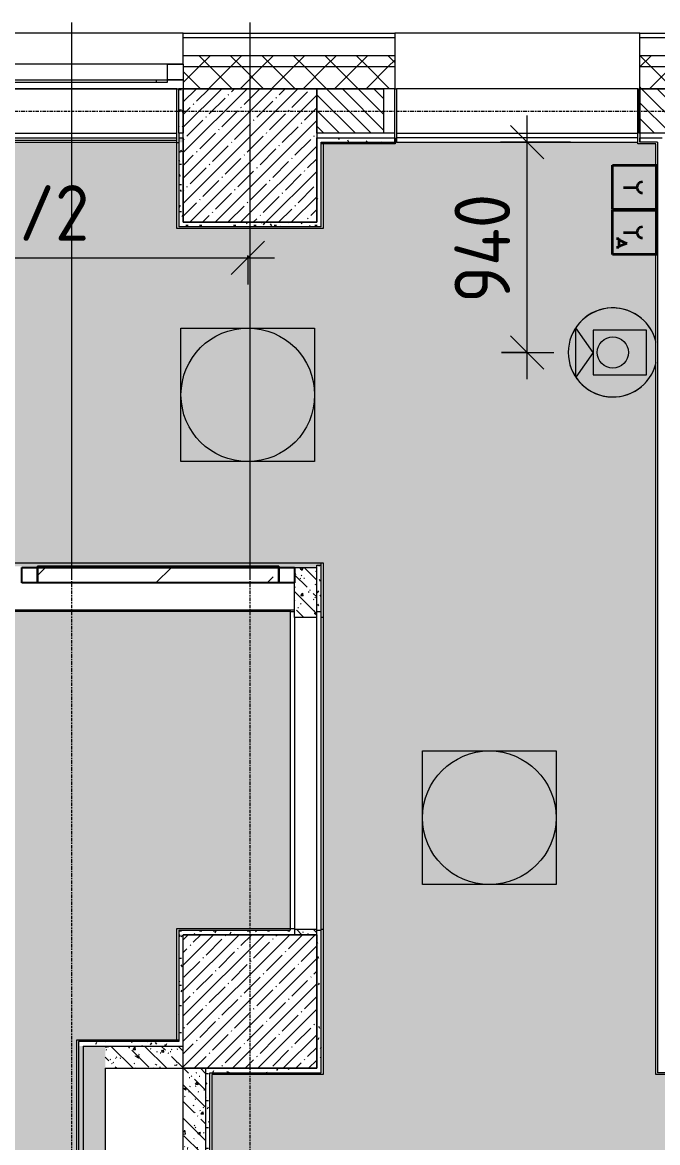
# Model space of a CAD drawing. Header units: millimetres. Extents: x 35928 to 232966, y -8553 to 29000.
# Drawn here: x 65438 to 68290, y 22366 to 27398 of the extents above; entities that cross this region are included whole.
import ezdxf

# ---------------------------------------------------------------- set-up
doc = ezdxf.new("R2010")
doc.units = ezdxf.units.MM
doc.linetypes.add('Осевая', pattern=[31.75, 6.35, -4.7625, 15.875, -4.7625])
for name, color, linetype, lineweight in [('A-ANNO-DIMS', 7, 'Continuous', 9), ('A-ANNO-DIMS-100', 7, 'Continuous', 9), ('A-ANNO-NOTE', 7, 'Continuous', 9), ('A-DETL-1', 7, 'Continuous', 35), ('A-GLAZ', 7, 'Continuous', 9), ('A-GLAZ-1', 7, 'Continuous', 13), ('A-GLAZ-CURT', 7, 'Continuous', 9), ('A-GLAZ-CURT-1', 7, 'Continuous', 25), ('A-GLAZ-CWMG', 7, 'Continuous', 9), ('A-GLAZ-CWMG-1', 7, 'Continuous', 25), ('A-WALL', 7, 'Continuous', 9), ('I-WALL', 7, 'Continuous', 9), ('S-COLS', 7, 'Continuous', 9), ('Оси', 7, 'Continuous', 9), ('Оси-2', 7, 'Осевая', 9)]:
    doc.layers.add(name, color=color, linetype=linetype, lineweight=lineweight)
for name, color, linetype, lineweight, true_color in [('A-CLNG-1', 7, 'Continuous', 9, 0xeaeaea), ('A-WALL-1', 7, 'Continuous', 9, 0x3c3c3c), ('A-WALL-2', 7, 'Continuous', 9, 0x535353), ('A-WALL-FNSH-1', 7, 'Continuous', 9, 0x3c3c3c), ('I-WALL-1', 7, 'Continuous', 9, 0x535353), ('Q-SPCQ-3', 7, 'Continuous', 9, 0x008040), ('S-COLS-1', 9, 'Continuous', 9, 0x808080), ('S-COLS-2', 7, 'Continuous', 9, 0x3c3c3c)]:
    doc.layers.add(name, color=color, linetype=linetype, lineweight=lineweight, true_color=true_color)
doc.layers.add('A-CLNG-PATT-1', color=7, linetype='Continuous', lineweight=9, transparency=1)
doc.styles.add('ISOCPEUR', font='isocpeur.ttf', dxfattribs={"width": 0.9, "height": 250})
doc.dimstyles.new('ISO-2_5_0_9К_БОЛЬШОЙ', dxfattribs={"dimscale": 304.8, "dimtxt": 248.995294, "dimasz": 0.492126, "dimexe": 0.393701, "dimexo": 0.984252, "dimgap": 0, "dimtad": 1, "dimdec": 0, "dimrnd": 10, "dimzin": 0, "dimdsep": 46, "dimtxsty": 'ISOCPEUR', "dimblk1": 'OBLIQUE', "dimblk2": 'OBLIQUE', "dimsah": 1, "dimcen": 0.09, "dimdle": 0.393701, "dimazin": 0, "dimtfac": 1, "dimtdec": 4, "dimtix": 1, "dimtmove": 0, "dimatfit": 3, "dimfxl": 1, "dimtvp": 1, "dimtolj": 1, "dimtzin": 0, "dimarcsym": 2})
doc.dimstyles.new('ISO-2_5_0_9К_БОЛЬШОЙ_1', dxfattribs={"dimscale": 304.8, "dimtxt": 248.995294, "dimasz": 0.492126, "dimexe": 0.393701, "dimexo": 0.984252, "dimgap": 0, "dimtad": 1, "dimdec": 0, "dimrnd": 10, "dimzin": 0, "dimdsep": 46, "dimtxsty": 'ISOCPEUR', "dimblk1": 'OBLIQUE', "dimblk2": 'OBLIQUE', "dimsah": 1, "dimcen": 0.09, "dimdle": 0.393701, "dimazin": 0, "dimtfac": 1, "dimtdec": 4, "dimtix": 1, "dimtmove": 1, "dimatfit": 3, "dimfxl": 1, "dimtvp": 1, "dimtolj": 1, "dimtzin": 0, "dimarcsym": 2})
pattern_1 = [(45, (0, 0), (-57.02463, 57.02463), []), (45, (57.025, 0), (-57.02463, 57.02463), [100.806, -20.161, 3.353, -16.808])]
pattern_2 = [(135, (0, 0), (-75.43415, -75.43415), [106.68, -17.78, 3.556, -17.78]), (135, (0, 75.39), (-75.43415, -75.43415), []), (50, (0, 0), (127.52922, -11.15758), [13.335, -146.685]), (355, (0, 0), (-24.66966, 133.74002), [10.668, -117.348]), (100.451, (10.63, -0.93), (102.85973, 122.58178), [11.333, -124.663]), (46.184, (0, 35.56), (189.75516, -29.43036), [20.002, -220.027]), (96.636, (15.81, 33.1), (166.1822, 173.1996), [17, -186.995]), (351.184, (0, 35.56), (166.18393, 173.1976), [16.002, -176.022]), (21, (17.78, 26.67), (106.13027, -71.58603), [13.335, -146.685]), (326, (17.78, 26.67), (43.26188, 128.93175), [10.668, -117.348]), (71.451, (26.62, 20.7), (149.39198, 57.34505), [11.333, -124.663]), (37.5, (0, 0), (2.162228, 59.188357), [3.353, -112.573, 3.353, -115.773, -117.792]), (37.5, (0, 0), (2.162228, 59.188357), [-235.052, 3.353, -114.44]), (7.5, (0, 0), (46.77386, 70.12615), [3.353, -64.567, 3.353, -109.906, -44.894]), (7.5, (0, 0), (46.77386, 70.12615), [-181.178, 3.353, -41.542]), (327.5, (-39.65, 0), (94.91367, -4.010093), [3.353, -41.097, 3.353, -135.331, -184.023]), (327.5, (-39.65, 0), (94.91367, -4.010093), [-183.134, 3.353, -180.67]), (317.5, (-57.43, 0), (103.69057, 17.79882), [3.353, -54.432, 3.353, -88.748, -130.683]), (317.5, (-57.43, 0), (103.69057, 17.79882), [-149.885, 3.353, -127.33])]
pattern_3 = [(45, (0, 0), (-70.71068, 70.71068), []), (135, (0, 0), (-70.71068, -70.71068), [])]
pattern_4 = [(0, (0, 0), (121.92, 30.48), [10.058, -81.382, 10.058, -81.382, -487.68]), (0, (0, 0), (121.92, 30.48), [-182.88, 10.058, -172.822, 10.058, -81.382, -213.36]), (0, (0, 0), (121.92, 30.48), [-457.2, 10.058, -50.902, 10.058, -142.342]), (120, (45.72, 15.24), (-87.356454, 90.345817), [10.058, -81.382, 10.058, -81.382, -487.68]), (120, (45.72, 15.24), (-87.356454, 90.345817), [-182.88, 10.058, -172.822, 10.058, -81.382, -213.36]), (120, (45.72, 15.24), (-87.356454, 90.345817), [-457.2, 10.058, -50.902, 10.058, -142.342]), (240, (60.96, 76.2), (-34.563546, -120.825817), [10.058, -81.382, 10.058, -81.382, -487.68]), (240, (60.96, 76.2), (-34.563546, -120.825817), [-182.88, 10.058, -172.822, 10.058, -81.382, -213.36]), (240, (60.96, 76.2), (-34.563546, -120.825817), [-457.2, 10.058, -50.902, 10.058, -142.342])]

# ---------------------------------------------------------------- blocks, each defined once
blk = doc.blocks.new('Системная панель - Стекло - 70мм-31693610-Сводный план потолков 1 этажа в осях 12-23')
at = {"layer": 'A-GLAZ-CURT'}
h = blk.add_hatch(dxfattribs=at)
h.set_pattern_fill('FP_23', color=256, style=0, pattern_type=2)
h.set_pattern_definition([(225, (66147.5, 24815), (282.8427, -282.8427), [200, -600]), (225, (66347.5, 24915), (282.8427, -282.8427), [600, -200]), (225, (65947.5, 25015), (282.8427, -282.8427), [200, -600])])
h.paths.add_polyline_path([(-542.5, 35), (-542.5, -35), (542.5, -35), (542.5, 35), (123, 35)])
at = {"layer": 'A-GLAZ-CURT-1'}
for p, q in [((-542.5, -35), (-542.5, 35)), ((-542.5, 35), (542.5, 35)), ((542.5, 35), (542.5, -35)), ((542.5, -35), (-542.5, -35))]:
    blk.add_line(p, q, dxfattribs=at)
blk = doc.blocks.new('Прямоугольный импост - 50 x 70 мм-23766079-Сводный план потолков 1 этажа в осях 12-23')
at = {"layer": 'A-GLAZ-CWMG-1'}
for p, q in [((35, 35), (-35, 35)), ((-35, 35), (-35, -35)), ((35, -35), (35, 35)), ((-35, -35), (35, -35))]:
    blk.add_line(p, q, dxfattribs=at)
blk = doc.blocks.new('120_Окно_СКБ_3Ст - 120_Окно_СКБ_3Ст_5100-21641134-Сводный план потолков 1 этажа в осях 12-23')
at = {"layer": 'A-GLAZ'}
for p, q in [((2550, -5), (-2550, -5)), ((-2550, -75), (2550, -75))]:
    blk.add_line(p, q, dxfattribs=at)
at = {"layer": 'A-GLAZ-1'}
for p, q in [((-2550, -75), (-2550, -5)), ((-2550, -5), (-2480, -5)), ((-2480, -5), (-2480, -75)), ((-1720, -75), (-1720, -5)), ((-1720, -5), (-1650, -5)), ((-1650, -5), (-1650, -75)), ((1650, -75), (1650, -5)), ((1650, -5), (1720, -5)), ((1720, -5), (1720, -75)), ((2480, -75), (2480, -5)), ((2480, -5), (2550, -5)), ((2550, -5), (2550, -75)), ((-2480, -75), (-2550, -75)), ((-2480, -75), (-2480, -85)), ((-2480, -85), (-1720, -85)), ((-2430, -85), (-2430, -75)), ((-1770, -85), (-1770, -75)), ((-1650, -75), (-1720, -75)), ((-1720, -85), (-1720, -75)), ((1720, -75), (1650, -75)), ((1720, -75), (1720, -85)), ((1720, -85), (2480, -85)), ((1770, -85), (1770, -75)), ((2430, -85), (2430, -75)), ((2550, -75), (2480, -75)), ((2480, -85), (2480, -75))]:
    blk.add_line(p, q, dxfattribs=at)
blk = doc.blocks.new('Прямоугольный импост - 50 x 70 мм-23766160-Сводный план потолков 1 этажа в осях 12-23')
at = {"layer": 'A-GLAZ-CWMG-1'}
for p, q in [((-70, 35), (0, 35)), ((-70, -35), (-70, 35)), ((0, 35), (0, -35)), ((0, -35), (-70, -35))]:
    blk.add_line(p, q, dxfattribs=at)
blk = doc.blocks.new('Системная панель - Сэндвич - 40мм-31693690-Сводный план потолков 1 этажа в осях 12-23')
at = {"layer": 'A-GLAZ-CURT'}
for p, q in [((-542.5, -40), (-542.5, -35)), ((-542.5, -40), (542.5, -40)), ((542.5, -35), (542.5, -40))]:
    blk.add_line(p, q, dxfattribs=at)
blk = doc.blocks.new('Видеокамера - Желтый-29699950-Сводный план потолков 1 этажа в осях 12-23')
at = {"layer": 'Q-SPCQ-3'}
for p, q in [((89, 0), (166.6, 110.7)), ((166.6, 110.7), (166.6, -110.7)), ((89, 100), (-151, 100)), ((-151, 100), (-151, -100)), ((89, -100), (89, 100)), ((89, 0), (166.6, -110.7)), ((-151, -100), (89, -100))]:
    blk.add_line(p, q, dxfattribs=at)
blk.add_circle((0, 0), 70, dxfattribs=at)
for start, end in [(360, 166.7789), (0, 165.1914), (193.2211, 360), (194.8086, 360)]:
    blk.add_arc((0, 0), 200, start, end, dxfattribs=at)
blk = doc.blocks.new('DIMBLOCK40-Сводный план потолков 1 этажа в осях 12-23')
at = {"layer": 'A-ANNO-DIMS-100'}
for p, q in [((67704.5, 25795.5), (67704.5, 26980)), ((67898.4, 26860), (67584.5, 26860)), ((67704.5, 26860), (67898.4, 26860)), ((67589, 25915.5), (67824.5, 25915.5)), ((67704.5, 25915.5), (67589, 25915.5))]:
    blk.add_line(p, q, dxfattribs=at)
at = {"layer": 'A-ANNO-DIMS-100', "lineweight": 20}
for p, q in [((67704.5, 26860), (67629.5, 26935)), ((67704.5, 26860), (67779.5, 26785)), ((67704.5, 25915.5), (67629.5, 25990.5)), ((67704.5, 25915.5), (67779.5, 25840.5))]:
    blk.add_line(p, q, dxfattribs=at)
at = {"layer": 'A-ANNO-DIMS-100', "color": 0, "insert": (67377.9, 26138.8), "char_height": 250, "width": 597.589, "attachment_point": 1, "rotation": 90, "line_spacing_factor": 1.149209, "style": 'ISOCPEUR'}
blk.add_mtext('940', dxfattribs=at)
blk = doc.blocks.new('_Oblique')
at = {"color": 0, "linetype": 'ByBlock', "lineweight": -2}
blk.add_line((-0.5, -0.5), (0.5, 0.5), dxfattribs=at)
blk = doc.blocks.new('DIMBLOCK64-Сводный план потолков 1 этажа в осях 12-23')
at = {"layer": 'A-ANNO-DIMS-100', "lineweight": 20}
for p, q in [((68852.6, 26657), (68777.6, 26732)), ((68852.6, 26657), (68927.6, 26582)), ((68852.6, 26454.8), (68777.6, 26529.8)), ((68852.6, 26454.8), (68927.6, 26379.8))]:
    blk.add_line(p, q, dxfattribs=at)
at = {"layer": 'A-ANNO-DIMS-100'}
for p, q in [((68497.3, 26657), (68972.6, 26657)), ((68852.6, 26657), (68497.3, 26657)), ((68852.6, 26334.8), (68852.6, 26657)), ((68852.6, 26421.5), (68852.6, 26555.9)), ((68497.3, 26454.8), (68972.6, 26454.8)), ((68852.6, 26454.8), (68497.3, 26454.8)), ((68852.6, 25847.5), (68852.6, 26421.5))]:
    blk.add_line(p, q, dxfattribs=at)
at = {"layer": 'A-ANNO-DIMS-100', "color": 0, "insert": (68526, 25847.5), "char_height": 250, "width": 568.858, "attachment_point": 1, "rotation": 90, "line_spacing_factor": 1.149209, "style": 'ISOCPEUR'}
blk.add_mtext('200', dxfattribs=at)
blk = doc.blocks.new('DIMBLOCK65-Сводный план потолков 1 этажа в осях 12-23')
at = {"layer": 'A-ANNO-DIMS-100'}
for p, q in [((68852.6, 26657), (68852.6, 26972)), ((68590, 26852), (68972.6, 26852)), ((68852.6, 26852), (68590, 26852)), ((69311.4, 26661.6), (68852.6, 26754.5)), ((68497.3, 26657), (68972.6, 26657)), ((68852.6, 26657), (68497.3, 26657)), ((69311.4, 26130.6), (69311.4, 26661.6))]:
    blk.add_line(p, q, dxfattribs=at)
at = {"layer": 'A-ANNO-DIMS-100', "lineweight": 20}
for p, q in [((68852.6, 26852), (68777.6, 26927)), ((68852.6, 26852), (68927.6, 26777)), ((68852.6, 26657), (68777.6, 26732)), ((68852.6, 26657), (68927.6, 26582))]:
    blk.add_line(p, q, dxfattribs=at)
at = {"layer": 'A-ANNO-DIMS-100', "color": 0, "insert": (68984.8, 26130.6), "char_height": 250, "width": 517.144, "attachment_point": 1, "rotation": 90, "line_spacing_factor": 1.149209, "style": 'ISOCPEUR'}
blk.add_mtext('190', dxfattribs=at)
blk = doc.blocks.new('DIMBLOCK113-Сводный план потолков 1 этажа в осях 12-23')
at = {"layer": 'A-ANNO-DIMS-100'}
for p, q in [((64600.5, 26429), (64600.5, 26220.7)), ((64600.5, 26340.7), (64600.5, 26429)), ((64600.5, 26340.7), (66570, 26340.7)), ((66450, 26350.4), (66450, 26220.7)), ((66450, 26340.7), (66450, 26350.4))]:
    blk.add_line(p, q, dxfattribs=at)
at = {"layer": 'A-ANNO-DIMS-100', "lineweight": 20}
for p, q in [((64600.5, 26340.7), (64675.5, 26415.7)), ((66450, 26340.7), (66525, 26415.7)), ((64600.5, 26340.7), (64525.5, 26265.7)), ((66450, 26340.7), (66375, 26265.7))]:
    blk.add_line(p, q, dxfattribs=at)
at = {"layer": 'A-ANNO-DIMS-100', "color": 0, "insert": (65309.8, 26667.3), "char_height": 250, "width": 517.144, "attachment_point": 1, "line_spacing_factor": 1.149209, "style": 'ISOCPEUR'}
blk.add_mtext('1/2', dxfattribs=at)

msp = doc.modelspace()

# ---------------------------------------------------------------- hatches: boundary and pattern name
at = {"layer": 'A-CLNG-PATT-1'}
h = msp.add_hatch(color=256, dxfattribs=at)
h.paths.add_polyline_path([(81902.3, 20178), (83295.5, 20178), (83295.5, 20188), (83315.5, 20188), (83315.5, 20178), (84490.7, 20178), (84490.7, 21652), (82302, 21652), (82302, 22672), (68282, 22672), (68282, 25864.5), (68266.1, 25822.6), (68238.7, 25782.9), (68202.6, 25750.9), (68159.9, 25728.5), (68113.1, 25717), (68064.9, 25717), (68018.1, 25728.5), (67975.4, 25750.9), (67939.3, 25782.9), (67911.9, 25822.6), (67894.8, 25867.6), (67889, 25915.5), (67894.8, 25963.4), (67911.9, 26008.4), (67939.3, 26048.1), (67975.4, 26080.1), (68018.1, 26102.5), (68064.9, 26114), (68113.1, 26114), (68159.9, 26102.5), (68202.6, 26080.1), (68238.7, 26048.1), (68266.1, 26008.4), (68282, 25966.5), (68282, 26852), (68202, 26852), (68202, 26860), (67111, 26860), (67110, 26852), (66788, 26852), (66788, 26472), (66132, 26472), (66132, 26859), (60788, 26859), (60788, 26472), (60132, 26472), (60132, 26852), (57578, 26852), (57578, 25558), (57958, 25558), (57958, 24978), (58130, 24978), (58130, 24970), (66788, 24970.5), (66788, 22672), (66288, 22672), (66288, 21178), (78707.8, 21178), (78707.8, 20178), (81730, 20178)])
h.paths.add_polyline_path([(78700.8, 21925), (78695, 21877.1), (78677.9, 21832.1), (78650.5, 21792.4), (78614.4, 21760.4), (78571.7, 21738), (78524.9, 21726.5), (78476.7, 21726.5), (78429.9, 21738), (78387.2, 21760.4), (78351.1, 21792.4), (78323.7, 21832.1), (78306.6, 21877.1), (78300.8, 21925), (78306.6, 21972.9), (78323.7, 22017.9), (78351.1, 22057.6), (78387.2, 22089.6), (78429.9, 22112), (78476.7, 22123.5), (78524.9, 22123.5), (78571.7, 22112), (78614.4, 22089.6), (78650.5, 22057.6), (78677.9, 22017.9), (78695, 21972.9), (78697.2, 21954.9)])
h.paths.add_polyline_path([(78876.7, 21726.5), (78829.9, 21738), (78787.2, 21760.4), (78751.1, 21792.4), (78723.7, 21832.1), (78706.6, 21877.1), (78700.8, 21925), (78706.6, 21972.9), (78723.7, 22017.9), (78751.1, 22057.6), (78787.2, 22089.6), (78829.9, 22112), (78876.7, 22123.5), (78924.9, 22123.5), (78971.7, 22112), (79014.4, 22089.6), (79050.5, 22057.6), (79077.9, 22017.9), (79095, 21972.9), (79100.8, 21925), (79095, 21877.1), (79077.9, 21832.1), (79050.5, 21792.4), (79014.4, 21760.4), (78971.7, 21738), (78924.9, 21726.5)])
h = msp.add_hatch(color=256, dxfattribs=at)
h.paths.add_polyline_path([(84380, 20178), (84490.7, 20178), (84490.7, 21652), (82302, 21652), (82302, 22672), (68282, 22672), (68282, 26852), (68202, 26852), (68202, 26860), (67111, 26860), (67110, 26852), (66788, 26852), (66788, 26472), (66132, 26472), (66132, 26859), (60788, 26859), (60788, 26472), (60132, 26472), (60132, 26852), (57578, 26852), (57578, 25558), (57958, 25558), (57958, 24978), (58130, 24978), (58130, 24950), (60770, 24950), (60770, 24955), (61865, 24955), (61865, 24950), (61935, 24950), (61935, 24955), (63055, 24955), (63055, 24950), (63125, 24950), (63125, 24955), (64245, 24955), (64245, 24950), (64315, 24950), (64315, 24955), (65435, 24955), (65435, 24950), (65505, 24950), (65505, 24955), (66590, 24955), (66590, 24950), (66760, 24950), (66760, 24960), (66780, 24960), (66780, 24970.5), (66788, 24970.5), (66788, 22672), (66288, 22672), (66288, 21178), (78707.8, 21178), (78707.8, 20178), (83295.5, 20178), (83295.5, 20188), (83315.5, 20188), (83315.5, 20178), (83430, 20178)])
h.paths.add_polyline_path([(58130, 24810), (58140, 24810.4), (58140, 24850), (58130, 24850)])
h.paths.add_polyline_path([(60600, 24830), (60610, 24830), (60610, 24850), (60600, 24850)])
h = msp.add_hatch(color=256, dxfattribs=at)
h.paths.add_polyline_path([(60130.6, 11921), (60132, 11921), (60132, 12328), (60788, 12328), (60788, 11928), (66132, 11928), (66132, 12328), (66532, 12328), (66532, 15522), (65682, 15522), (65682, 22828), (66132, 22828), (66132, 23328), (66640, 23328), (66640, 24752), (60738, 24752), (60738, 18572), (57578, 18572), (57578, 11921), (60114.4, 11921)])
h.paths.add_polyline_path([(59635.3, 14042), (59382, 14042), (59382, 17298), (60738, 17298), (60738, 16742), (60182, 16742), (60181.6, 17042), (59638, 17042), (59638, 14042)])
at = {"layer": 'A-WALL'}
h = msp.add_hatch(dxfattribs=at)
h.set_pattern_fill('FP_17', color=256, style=0, pattern_type=2)
h.set_pattern_definition(pattern_3)
h.paths.add_polyline_path([(84490.7, 27200), (84490.7, 27250), (80350, 27250), (80350, 27200), (83354.8, 27200)])
h.paths.add_polyline_path([(76350, 27200), (77250, 27200), (77250, 27250), (76350, 27250), (76350, 27210)])
h.paths.add_polyline_path([(74250, 27200), (74250, 27250), (72910, 27250), (72910, 27200), (73913.4, 27200)])
h.paths.add_polyline_path([(70810, 27200), (70810, 27250), (68210, 27250), (68210, 27200), (70282, 27200)])
h.paths.add_polyline_path([(67110, 27200), (67110, 27250), (66160, 27250), (66160, 27200), (66650.7, 27200)])
h.paths.add_polyline_path([(60840.6, 27200), (61060, 27200), (61060, 27250), (60005, 27250), (60005, 27200), (60114.4, 27200)])
h.paths.add_polyline_path([(57705, 27200), (57705, 27250), (56860, 27250), (56860, 27200), (57209.3, 27200)])
h.paths.add_polyline_path([(54760, 27200), (54760, 27250), (53860, 27250), (53860, 27200), (54304.3, 27200)])
h.paths.add_polyline_path([(51399.2, 27200), (51760, 27200), (51760, 27250), (50860, 27250), (50860, 27200)])
h.paths.add_polyline_path([(48760, 27200), (48760, 27250), (47660, 27250), (47660, 27200), (48494.1, 27200)])
h.paths.add_polyline_path([(44560, 27200), (44560, 27250), (42160, 27250), (42160, 27200), (44136.6, 27200)])
h = msp.add_hatch(dxfattribs=at)
h.set_pattern_fill('FP_17', color=256, style=0, pattern_type=2)
h.set_pattern_definition(pattern_3)
h.paths.add_polyline_path([(84490.7, 27100), (84490.7, 27200), (80350, 27200), (80350, 27100), (83354.8, 27100)])
h.paths.add_polyline_path([(77250, 27100), (77250, 27200), (76350, 27200), (76350, 27100), (76818.4, 27100)])
h.paths.add_polyline_path([(74040, 27100), (74250, 27100), (74250, 27200), (72910, 27200), (72910, 27100), (73913.4, 27100)])
h.paths.add_polyline_path([(70310, 27100), (70810, 27100), (70810, 27200), (68210, 27200), (68210, 27100), (70282, 27100)])
h.paths.add_polyline_path([(67060, 27100), (67110, 27100), (67110, 27200), (66160, 27200), (66160, 27100), (66760, 27100)])
h.paths.add_polyline_path([(60840.6, 27100), (61060, 27100), (61060, 27200), (60005, 27200), (60005, 27100), (60760, 27100)])
h.paths.add_polyline_path([(57705, 27100), (57705, 27200), (56860, 27200), (56860, 27100), (57209.3, 27100)])
h.paths.add_polyline_path([(54760, 27100), (54760, 27200), (53860, 27200), (53860, 27100), (54304.3, 27100)])
h.paths.add_polyline_path([(51760, 27100), (51760, 27200), (50860, 27200), (50860, 27100), (51399.2, 27100)])
h.paths.add_polyline_path([(48160, 27100), (48760, 27100), (48760, 27200), (47660, 27200), (47660, 27100)])
h.paths.add_polyline_path([(44560, 27100), (44560, 27200), (42160, 27200), (42160, 27100), (44136.6, 27100)])
h = msp.add_hatch(dxfattribs=at)
h.set_pattern_fill('FP_21', color=256, style=0, pattern_type=2)
h.set_pattern_definition([(135, (0, 0), (-35.35534, -35.35534), [])])
h.paths.add_polyline_path([(80449.7, 26900), (80650, 26900), (80650, 27100), (80350, 27100), (80350, 26900)])
h.paths.add_polyline_path([(76350, 26900), (76750, 26900), (76750, 27100), (76350, 27100)])
h.paths.add_polyline_path([(73540, 26900), (73540, 27100), (72910, 27100), (72910, 26900), (73187.1, 26900)])
h.paths.add_polyline_path([(74040, 26900), (74250, 26900), (74250, 27100), (74040, 27100)])
h.paths.add_polyline_path([(68410, 26900), (70310, 26900), (70310, 27100), (68206, 27100), (68206, 26900), (68310, 26900)])
h.paths.add_polyline_path([(66760, 26900), (67060, 26900), (67060, 27100), (66760, 27100)])
h.paths.add_polyline_path([(61060, 26900), (61060, 27100), (60760, 27100), (60760, 26900), (60840.6, 26900)])
h.paths.add_polyline_path([(60160, 26900), (60160, 27100), (60005, 27100), (60005, 26900), (60114.4, 26900)])
h.paths.add_polyline_path([(57550, 26900), (57705, 26900), (57705, 27100), (56860, 27100), (56860, 26900), (57350, 26900)])
h.paths.add_polyline_path([(53860, 26900), (54160, 26900), (54160, 27100), (53860, 27100)])
h.paths.add_polyline_path([(51600, 26900), (51760, 26900), (51760, 27100), (50860, 27100), (50860, 26900), (51400, 26900)])
h.paths.add_polyline_path([(47660, 26900), (48160, 26900), (48160, 27100), (47660, 27100)])
h.paths.add_polyline_path([(44560, 26900), (44560, 27100), (42760, 27100), (42760, 26900), (44136.6, 26900)])
at = {"layer": 'I-WALL'}
h = msp.add_hatch(dxfattribs=at)
h.set_pattern_fill('FP_58', color=256, style=0, pattern_type=2)
h.set_pattern_definition(pattern_4)
h.paths.add_polyline_path([(66160, 26900), (66160, 27100), (66140, 27100), (66140, 26900)])
h = msp.add_hatch(dxfattribs=at)
h.set_pattern_fill('FP_58', color=256, style=0, pattern_type=2)
h.set_pattern_definition(pattern_4)
h.paths.add_polyline_path([(66140, 26860), (66160, 26860), (66160, 26880), (66140, 26880)])
h.paths.add_polyline_path([(60788, 26860), (61060, 26860), (61060, 26880), (60780, 26880), (60780, 26860)])
h = msp.add_hatch(dxfattribs=at)
h.set_pattern_fill('FP_58', color=256, style=0, pattern_type=2)
h.set_pattern_definition(pattern_4)
h.paths.add_polyline_path([(66780, 26500), (66780, 26880), (66760, 26880), (66760, 26500)])
h = msp.add_hatch(dxfattribs=at)
h.set_pattern_fill('FP_58', color=256, style=0, pattern_type=2)
h.set_pattern_definition(pattern_4)
h.paths.add_polyline_path([(67111, 26860), (67110, 26880), (66780, 26880), (66780, 26860), (67110, 26860)])
h.paths.add_polyline_path([(68310, 26860), (68310, 26880), (68210, 26880), (68210, 26860), (68290, 26860)])
h = msp.add_hatch(dxfattribs=at)
h.set_pattern_fill('FP_58', color=256, style=0, pattern_type=2)
h.set_pattern_definition(pattern_4)
h.paths.add_polyline_path([(66140, 26480), (66160, 26480), (66160, 26860), (66140, 26859), (66140, 26714.3)])
h = msp.add_hatch(dxfattribs=at)
h.set_pattern_fill('FP_58', color=256, style=0, pattern_type=2)
h.set_pattern_definition(pattern_4)
h.paths.add_polyline_path([(66780, 26480), (66780, 26500), (66160, 26500), (66160, 26480)])
h = msp.add_hatch(dxfattribs=at)
h.set_pattern_fill('FP_58', color=256, style=0, pattern_type=2)
h.set_pattern_definition(pattern_4)
h.paths.add_polyline_path([(66780, 22700), (66780, 23320), (66760, 23320), (66760, 22700)])
h.paths.add_polyline_path([(66760, 24750), (66780, 24750), (66780, 24960), (66760, 24960), (66760, 24857.1)])
h = msp.add_hatch(dxfattribs=at)
h.set_pattern_fill('FP_22', color=256, style=0, pattern_type=2)
h.set_pattern_definition(pattern_2)
h.paths.add_polyline_path([(66760, 23300), (66760, 23325), (66660, 23325), (66660, 23300)])
h.paths.add_polyline_path([(66760, 24725), (66760, 24950), (66660, 24950), (66660, 24725)])
h = msp.add_hatch(dxfattribs=at)
h.set_pattern_fill('FP_58', color=256, style=0, pattern_type=2)
h.set_pattern_definition(pattern_4)
h.paths.add_polyline_path([(66660, 23300), (66660, 23328), (66640, 23328), (66640, 23300)])
h.paths.add_polyline_path([(66640, 24750), (66660, 24750), (66660, 24760), (66640, 24760), (66640, 24752)])
h = msp.add_hatch(dxfattribs=at)
h.set_pattern_fill('FP_58', color=256, style=0, pattern_type=2)
h.set_pattern_definition(pattern_4)
h.paths.add_polyline_path([(66160, 23300), (66640, 23300), (66640, 23320), (66140, 23320), (66140, 23300)])
h = msp.add_hatch(dxfattribs=at)
h.set_pattern_fill('FP_58', color=256, style=0, pattern_type=2)
h.set_pattern_definition(pattern_4)
h.paths.add_polyline_path([(66140, 22800), (66160, 22800), (66160, 23300), (66140, 23300), (66140, 22820)])
h = msp.add_hatch(dxfattribs=at)
h.set_pattern_fill('FP_58', color=256, style=0, pattern_type=2)
h.set_pattern_definition(pattern_4)
h.paths.add_polyline_path([(66140, 22800), (66140, 22820), (65690, 22820), (65690, 22800), (65924.5, 22800)])
h = msp.add_hatch(dxfattribs=at)
h.set_pattern_fill('FP_58', color=256, style=0, pattern_type=2)
h.set_pattern_definition(pattern_4)
h.paths.add_polyline_path([(65690, 15530), (65710, 15530), (65710, 15670), (65690, 15670), (65690, 15570.6)])
h.paths.add_polyline_path([(65690, 16530), (65710, 16530), (65710, 22800), (65690, 22800), (65690, 17427.9)])
h = msp.add_hatch(dxfattribs=at)
h.set_pattern_fill('FP_22', color=256, style=0, pattern_type=2)
h.set_pattern_definition(pattern_2)
h.paths.add_polyline_path([(65810, 15550), (65810, 15750), (65710, 15750), (65710, 15550)])
h.paths.add_polyline_path([(65710, 16450), (65810, 16450), (65810, 22800), (65710, 22800), (65710, 16499.2)])
h = msp.add_hatch(dxfattribs=at)
h.set_pattern_fill('FP_22', color=256, style=0, pattern_type=2)
h.set_pattern_definition(pattern_2)
h.paths.add_polyline_path([(66160, 22700), (66160, 22800), (65810, 22800), (65810, 22700), (65924.5, 22700)])
h = msp.add_hatch(dxfattribs=at)
h.set_pattern_fill('FP_22', color=256, style=0, pattern_type=2)
h.set_pattern_definition(pattern_2)
h.paths.add_polyline_path([(66260, 21150), (66260, 22700), (66160, 22700), (66160, 21150)])
h = msp.add_hatch(dxfattribs=at)
h.set_pattern_fill('FP_58', color=256, style=0, pattern_type=2)
h.set_pattern_definition(pattern_4)
h.paths.add_polyline_path([(66260, 21170), (66280, 21170), (66280, 22700), (66260, 22700), (66260, 22071.1)])
h = msp.add_hatch(dxfattribs=at)
h.set_pattern_fill('FP_58', color=256, style=0, pattern_type=2)
h.set_pattern_definition(pattern_4)
h.paths.add_polyline_path([(66288, 22680), (66780, 22680), (66780, 22700), (66280, 22700), (66280, 22680)])
at = {"layer": 'S-COLS-1'}
h = msp.add_hatch(dxfattribs=at)
h.set_pattern_fill('FP_1', color=256, style=0, pattern_type=2)
h.set_pattern_definition(pattern_1)
h.paths.add_polyline_path([(66160, 26500), (66760, 26500), (66760, 27100), (66160, 27100), (66160, 26714.3)])
h = msp.add_hatch(dxfattribs=at)
h.set_pattern_fill('FP_1', color=256, style=0, pattern_type=2)
h.set_pattern_definition(pattern_1)
h.paths.add_polyline_path([(66160, 22700), (66760, 22700), (66760, 23300), (66160, 23300), (66160, 22999.8)])

# ---------------------------------------------------------------- linework, layer by layer
at = {"layer": 'A-ANNO-NOTE'}
for p, q in [((66150, 26025), (66750, 26025)), ((66150, 25425), (66150, 26025)), ((66750, 26025), (66750, 25425)), ((66750, 25425), (66150, 25425)), ((67234.5, 24125.5), (67834.5, 24125.5)), ((67234.5, 23525.5), (67234.5, 24125.5)), ((67834.5, 24125.5), (67834.5, 23525.5)), ((67834.5, 23525.5), (67234.5, 23525.5))]:
    msp.add_line(p, q, dxfattribs=at)
for centre in [(66450, 25725), (67534.5, 23825.5)]:
    msp.add_circle(centre, 300, dxfattribs=at)
at = {"layer": 'A-CLNG-1'}
for p, q in [((66132, 27100), (61088, 27100)), ((61088, 26900), (66132, 26900)), ((66132, 26859), (60788, 26859)), ((66132, 26472), (66132, 26859)), ((66788, 26852), (66788, 26472)), ((58130, 24970), (66780, 24970)), ((66788, 24915), (66788, 22672)), ((81902.3, 22672), (68282, 22672))]:
    msp.add_line(p, q, dxfattribs=at)
at = {"layer": 'A-DETL-1'}
for p, q in [((68087.3, 26757), (68287.3, 26757.1)), ((68087.3, 26557), (68087.3, 26757)), ((68287.3, 26757.1), (68287.3, 26557.1)), ((68137.3, 26657), (68197.3, 26657)), ((68287.2, 26619.1), (68287.3, 26354.8)), ((68287.3, 26557.1), (68087.3, 26557)), ((68087.3, 26554.8), (68287.3, 26554.8)), ((68087.3, 26354.8), (68087.3, 26554.8)), ((68105.5, 26427.4), (68115.5, 26427.4)), ((68115.5, 26427.4), (68115.5, 26386.6)), ((68115.5, 26421.6), (68151.7, 26404.7)), ((68137.3, 26454.8), (68197.3, 26454.8)), ((68115.5, 26386.6), (68105.5, 26386.6)), ((68151.7, 26404.7), (68115.5, 26391.6)), ((68287.3, 26354.8), (68087.3, 26354.8))]:
    msp.add_line(p, q, dxfattribs=at)
for centre in [(68222.3, 26657), (68222.3, 26454.8)]:
    msp.add_arc(centre, 25, 90.0115, 270.0115, dxfattribs=at)
at = {"layer": 'A-WALL'}
for p, q in [((66160, 27330), (67110, 27330)), ((68210, 27330), (70810, 27330)), ((66160, 27250), (67110, 27250)), ((68210, 27250), (70810, 27250)), ((66160, 27200), (67110, 27200)), ((68210, 27200), (70810, 27200)), ((66760, 26900), (66760, 27100)), ((66760, 27100), (67060, 27100)), ((68206, 27100), (70310, 27100)), ((70810, 27100), (68210, 27100)), ((66140, 26859), (66140, 26480)), ((66780, 26480), (66780, 26860)), ((66780, 26860), (66788, 26860)), ((68290, 26860), (68210, 26860)), ((68290, 26860), (68290, 22680)), ((66640, 24760), (66640, 24750)), ((66140, 23300), (66140, 22820)), ((66640, 23328), (66640, 23320)), ((66140, 22820), (66132, 22820)), ((66280, 21170), (66280, 22680)), ((66280, 22680), (66780, 22680))]:
    msp.add_line(p, q, dxfattribs=at)
at = {"layer": 'A-WALL-1'}
for p, q in [((66160, 27210), (66160, 27330)), ((67110, 27330), (67110, 27100)), ((68210, 27100), (68210, 27330)), ((66160, 27140), (66160, 26900)), ((67110, 27100), (66140, 27100)), ((66140, 26900), (66140, 27100)), ((67060, 27100), (67060, 26900)), ((68206, 26900), (68206, 27100)), ((66160, 26900), (66140, 26900)), ((66140, 26880), (66160, 26880)), ((66160, 26880), (66160, 26500)), ((67110, 26900), (66760, 26900)), ((66760, 26500), (66760, 26880)), ((66760, 26880), (67111, 26880)), ((67111, 26880), (67111, 26860)), ((70310, 26900), (68206, 26900)), ((68210, 26860), (68210, 26880)), ((68210, 26880), (68310, 26880)), ((66780, 26480), (66140, 26480)), ((66160, 26500), (66760, 26500)), ((66760, 24725), (66760, 24960)), ((66760, 24960), (66780, 24960)), ((66660, 24725), (66660, 24950)), ((66660, 24950), (66760, 24950)), ((66640, 24760), (66660, 24760)), ((66660, 24750), (66640, 24750)), ((66760, 24725), (66660, 24725)), ((66780, 24750), (66760, 24750)), ((66140, 23320), (66640, 23320)), ((66160, 21150), (66160, 23300)), ((66760, 23300), (66160, 23300)), ((66640, 23328), (66660, 23328)), ((66660, 23328), (66660, 23300)), ((66660, 23325), (66760, 23325)), ((66760, 22700), (66760, 23325)), ((66760, 23320), (66780, 23320)), ((65710, 22800), (66160, 22800)), ((65710, 22800), (65710, 16450)), ((65810, 22700), (65810, 21150)), ((65810, 22700), (66760, 22700)), ((66260, 22700), (66260, 21150)), ((69110, 22680), (68290, 22680))]:
    msp.add_line(p, q, dxfattribs=at)
at = {"layer": 'A-WALL-2'}
for p, q in [((66160, 27350), (61060, 27350)), ((68210, 27350), (67110, 27350)), ((61088, 27100), (66132, 27100)), ((68202, 27100), (67118, 27100)), ((67118, 26900), (68202, 26900))]:
    msp.add_line(p, q, dxfattribs=at)
at = {"layer": 'A-WALL-FNSH-1'}
for p, q in [((66160, 27330), (66160, 27350)), ((66160, 27350), (67110, 27350)), ((67110, 27350), (67110, 27330)), ((68210, 27330), (68210, 27350)), ((68210, 27350), (70810, 27350)), ((66132, 26859), (66132, 27100)), ((66132, 27100), (66140, 27100)), ((67110, 26860), (67110, 27100)), ((67110, 27100), (67118, 27100)), ((67118, 27100), (67118, 26860)), ((68202, 26852), (68202, 27100)), ((68202, 27100), (68210, 27100)), ((68210, 27100), (68210, 26860)), ((66140, 26900), (66140, 26859)), ((66132, 26859), (66140, 26859)), ((67111, 26852), (66780, 26852)), ((66788, 26860), (66788, 26852)), ((66788, 26860), (67110, 26860)), ((67111, 26860), (67111, 26852)), ((67118, 26860), (67111, 26860)), ((68282, 26852), (68202, 26852)), ((68282, 22672), (68282, 26852)), ((66788, 26472), (66132, 26472)), ((66780, 24725), (66780, 24970.5)), ((66780, 24970.5), (66788, 24970.5)), ((66788, 24970.5), (66788, 24915)), ((60730, 24760), (66640, 24760)), ((66640, 24752), (60738, 24752)), ((66788, 24725), (66780, 24725)), ((66132, 22820), (66132, 23328)), ((66132, 23328), (66640, 23328)), ((66140, 23320), (66140, 23300)), ((66780, 22680), (66780, 23325)), ((66780, 23325), (66788, 23325)), ((65682, 15522), (65682, 22828)), ((65682, 22828), (66140, 22828)), ((65690, 22820), (65690, 15530)), ((66132, 22820), (65690, 22820)), ((66288, 22672), (66288, 21178)), ((66788, 22672), (66288, 22672))]:
    msp.add_line(p, q, dxfattribs=at)
at = {"layer": 'I-WALL-1'}
for p, q in [((66132, 27100), (61088, 27100)), ((61088, 26880), (66132, 26880)), ((68202, 26880), (67118, 26880)), ((66132, 26867), (61088, 26867)), ((61088, 26860), (66132, 26860)), ((67118, 26860), (68202, 26860)), ((66640, 24750), (66640, 23328)), ((66660, 24725), (66660, 23328)), ((66760, 23325), (66760, 24725)), ((66780, 23325), (66780, 24725))]:
    msp.add_line(p, q, dxfattribs=at)
at = {"layer": 'S-COLS'}
for p, q in [((66760, 27100), (66760, 26900)), ((66660, 23300), (66760, 23300))]:
    msp.add_line(p, q, dxfattribs=at)
at = {"layer": 'S-COLS-2'}
for p, q in [((66160, 26500), (66160, 27100)), ((66160, 27100), (66760, 27100)), ((66760, 26900), (66760, 26500)), ((66760, 26500), (66160, 26500)), ((66160, 22700), (66160, 23300)), ((66160, 23300), (66660, 23300)), ((66760, 23300), (66760, 22700)), ((66760, 22700), (66160, 22700))]:
    msp.add_line(p, q, dxfattribs=at)
at = {"layer": 'Оси'}
for p, q in [((65660, 24898.1), (65660, 27398.1)), ((66460, 24898.1), (66460, 27398.1))]:
    msp.add_line(p, q, dxfattribs=at)
at = {"layer": 'Оси-2'}
for p, q in [((39228, 27000), (82300, 27000)), ((65660, 593.7), (65660, 24898.1)), ((66460, 593.7), (66460, 24898.1))]:
    msp.add_line(p, q, dxfattribs=at)

# ---------------------------------------------------------------- block references
at = {"layer": 'A-GLAZ'}
msp.add_blockref('120_Окно_СКБ_3Ст - 120_Окно_СКБ_3Ст_5100-21641134-Сводный план потолков 1 этажа в осях 12-23', (63610, 27215), dxfattribs=at)
at = {"layer": 'A-GLAZ-CURT', "rotation": 180}
for name in ['Системная панель - Сэндвич - 40мм-31693690-Сводный план потолков 1 этажа в осях 12-23', 'Системная панель - Стекло - 70мм-31693610-Сводный план потолков 1 этажа в осях 12-23']:
    msp.add_blockref(name, (66047.5, 24915), dxfattribs=at)
at = {"layer": 'A-GLAZ-CWMG', "extrusion": (0, 0, -1)}
msp.add_blockref('Прямоугольный импост - 50 x 70 мм-23766079-Сводный план потолков 1 этажа в осях 12-23', (-65470, 24915), dxfattribs=at)
at = {"layer": 'A-GLAZ-CWMG'}
msp.add_blockref('Прямоугольный импост - 50 x 70 мм-23766160-Сводный план потолков 1 этажа в осях 12-23', (66660, 24915), dxfattribs=at)
at = {"layer": 'Q-SPCQ-3', "rotation": 180}
msp.add_blockref('Видеокамера - Желтый-29699950-Сводный план потолков 1 этажа в осях 12-23', (68089, 25915.5), dxfattribs=at)

# ---------------------------------------------------------------- dimensions: what is measured, and where the dimension line sits
at = {"layer": 'A-ANNO-DIMS'}
dim = msp.add_linear_dim(base=(67704.5045, 26859.99991), p1=(67889, 25915.49992), p2=(67598.43848, 26859.99991), angle=90, dimstyle='ISO-2_5_0_9К_БОЛЬШОЙ', override={"dimpost": '<>', "dimfxl": 988.183297}, dxfattribs=at)
dim.commit()
dim.dimension.update_dxf_attribs({"geometry": 'DIMBLOCK40-Сводный план потолков 1 этажа в осях 12-23', "text_midpoint": (67579.5045, 26387.74991)})
for base, p1, p2, override, picture, middle in [((68852.6, 26852), (68197.3, 26657), (68290, 26852), {"dimpost": '<>', "dimfxl": 215.871773}, 'DIMBLOCK65-Сводный план потолков 1 этажа в осях 12-23', (69151.5, 26389.2)), ((68852.6, 26657), (68197.3, 26454.8), (68197.3, 26657), {"dimpost": '<>', "dimfxl": 202.254766}, 'DIMBLOCK64-Сводный план потолков 1 этажа в осях 12-23', (68692.6, 26131.9))]:
    dim = msp.add_linear_dim(base=base, p1=p1, p2=p2, angle=90, dimstyle='ISO-2_5_0_9К_БОЛЬШОЙ_1', override=override, dxfattribs=at)
    dim.commit()
    dim.dimension.update_dxf_attribs({"geometry": picture, "text_midpoint": middle, "dimtype": 160, "text_rotation": 90})
dim = msp.add_linear_dim(base=(66450, 26340.7), p1=(64600.5, 26129), p2=(66450, 26050.4), text='1/2', dimstyle='ISO-2_5_0_9К_БОЛЬШОЙ', override={"dimpost": '<>', "dimfxl": 1851.170161}, dxfattribs=at)
dim.commit()
dim.dimension.update_dxf_attribs({"geometry": 'DIMBLOCK113-Сводный план потолков 1 этажа в осях 12-23', "text_midpoint": (65525.2, 26465.7)})

doc.saveas('drawing.dxf')
